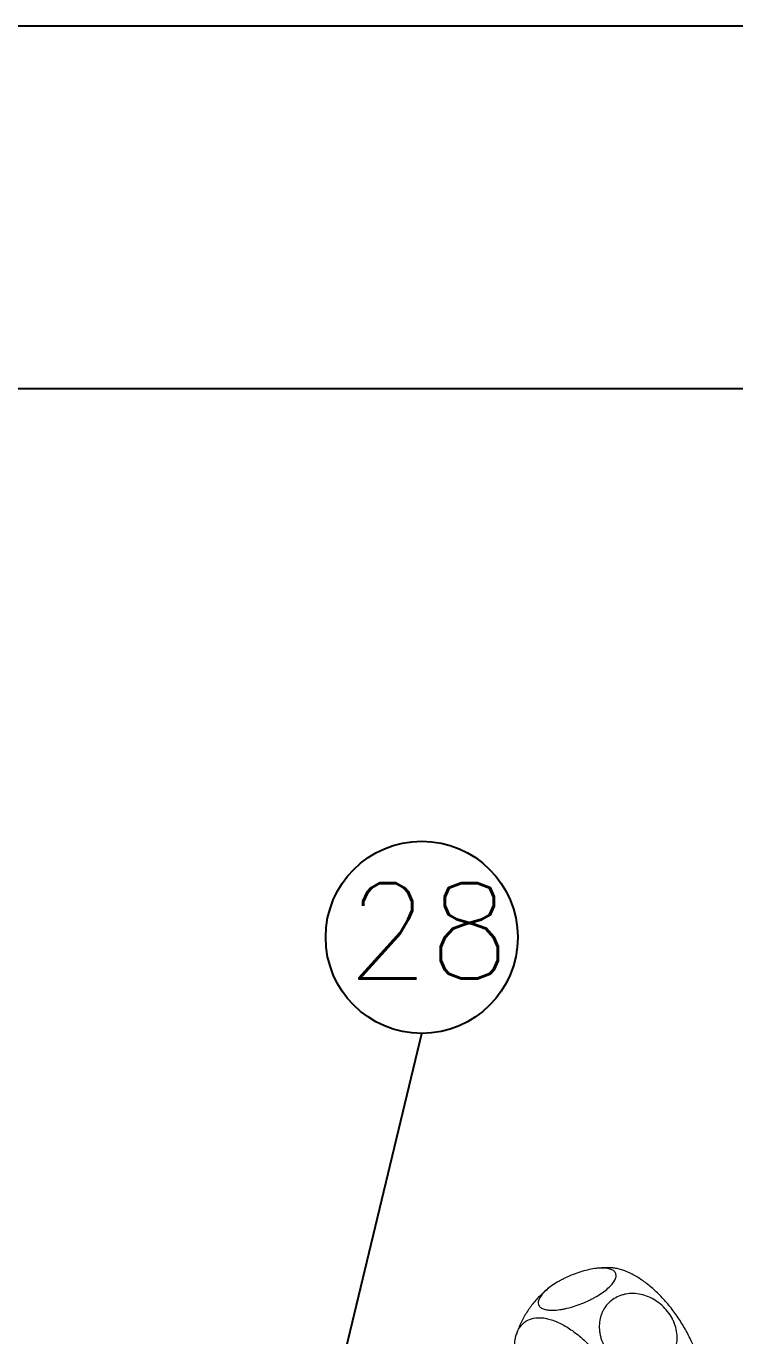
# Model space of a CAD drawing. Extents: x 7948 to 8542, y -4601 to -4181.
# Drawn here: x 8415.9 to 8453.1, y -4249.9 to -4181.2 of the extents above; entities that cross this region are included whole.
import ezdxf

# ---------------------------------------------------------------- set-up
doc = ezdxf.new("R2010")
doc.units = 0
doc.header["$LTSCALE"] = 7
doc.header["$MEASUREMENT"] = 0
doc.layers.get('0').update_dxf_attribs({"color": 2, "linetype": 'CONTINUOUS'})
for name, color, linetype in [('D', 2, 'CONTINUOUS'), ('Layer 1', 7, 'CONTINUOUS'), ('TXT', 4, 'CONTINUOUS')]:
    doc.layers.add(name, color=color, linetype=linetype)
doc.styles.add('ROMANS', font='romans')
doc.styles.add('STYLE', font='romans.shx', dxfattribs={"bigfont": 'whgtxt.shx'})
doc.dimstyles.new('A-3', dxfattribs={"dimscale": 0, "dimtxt": 2.8, "dimasz": 2, "dimexe": 0.7, "dimexo": 0.5, "dimgap": 1, "dimtad": 1, "dimdec": 4, "dimdsep": 46, "dimtxsty": 'ROMANS', "dimcen": 0, "dimclrd": 3, "dimclre": 3, "dimclrt": 2, "dimadec": 4, "dimazin": 2, "dimtfac": 1, "dimtdec": 4, "dimtmove": 0, "dimatfit": 0, "dimfxl": 0, "dimarcsym": 0})

# ---------------------------------------------------------------- blocks, each defined once
blk = doc.blocks.new('BORDER')
blk.add_line((1, 1), (0, 1))
blk = doc.blocks.new('A$C324A5E52')
at = {"lineweight": 0}
for p, q in [((190.37, 132.73), (190.23, 132.71)), ((191.85, 132.8), (191.55, 132.8)), ((185.49, 130.76), (185.47, 130.75)), ((182, 125.88), (181.97, 125.81))]:
    blk.add_line(p, q, dxfattribs=at)
for points, knots in [([(191.02, 130.21), (190.82, 130.06), (190.6, 129.92), (190.26, 129.72), (190.14, 129.65), (189.89, 129.52), (189.76, 129.46), (189.38, 129.27), (189.12, 129.16), (188.59, 128.95), (188.32, 128.85), (187.79, 128.68), (187.53, 128.61), (187.14, 128.51), (187.01, 128.49), (186.76, 128.44), (186.64, 128.42), (186.28, 128.37), (186.05, 128.35), (185.63, 128.34), (185.43, 128.35), (185.08, 128.39), (184.93, 128.43), (184.66, 128.53), (184.55, 128.59), (184.43, 128.71), (184.39, 128.75), (184.33, 128.83), (184.31, 128.88), (184.26, 129.03), (184.25, 129.14), (184.29, 129.37), (184.33, 129.5), (184.44, 129.69), (184.48, 129.76), (184.58, 129.9), (184.63, 129.97), (184.81, 130.18), (184.95, 130.32), (185.28, 130.61), (185.47, 130.76), (185.87, 131.04), (186.09, 131.18), (186.44, 131.39), (186.56, 131.46), (186.8, 131.59), (186.93, 131.65), (187.31, 131.83), (187.57, 131.95), (188.1, 132.16), (188.37, 132.26), (188.9, 132.43), (189.17, 132.5), (189.69, 132.62), (189.94, 132.67), (190.41, 132.74), (190.64, 132.76), (191.07, 132.77), (191.26, 132.76), (191.61, 132.72), (191.77, 132.68), (191.97, 132.61), (192.03, 132.58), (192.14, 132.51), (192.18, 132.48), (192.31, 132.37), (192.37, 132.28), (192.44, 132.08), (192.45, 131.97), (192.41, 131.74), (192.36, 131.61), (192.26, 131.42), (192.21, 131.35), (192.12, 131.21), (192.07, 131.14), (191.89, 130.93), (191.74, 130.79), (191.41, 130.5), (191.23, 130.35), (191.02, 130.21)], [0, 0, 0, 0, 0.03125, 0.03125, 0.046875, 0.046875, 0.0625, 0.0625, 0.09375, 0.09375, 0.125, 0.125, 0.15625, 0.15625, 0.171875, 0.171875, 0.1875, 0.1875, 0.21875, 0.21875, 0.25, 0.25, 0.28125, 0.28125, 0.3125, 0.3125, 0.328125, 0.328125, 0.34375, 0.34375, 0.375, 0.375, 0.40625, 0.40625, 0.421875, 0.421875, 0.4375, 0.4375, 0.46875, 0.46875, 0.5, 0.5, 0.53125, 0.53125, 0.546875, 0.546875, 0.5625, 0.5625, 0.59375, 0.59375, 0.625, 0.625, 0.65625, 0.65625, 0.6875, 0.6875, 0.71875, 0.71875, 0.75, 0.75, 0.78125, 0.78125, 0.796875, 0.796875, 0.8125, 0.8125, 0.84375, 0.84375, 0.875, 0.875, 0.90625, 0.90625, 0.921875, 0.921875, 0.9375, 0.9375, 0.96875, 0.96875, 1, 1, 1, 1]), ([(191.55, 132.8), (191.33, 132.8), (191.02, 132.79), (190.66, 132.76), (190.51, 132.75), (190.45, 132.74)], [0, 0, 0, 0, 0.597062, 0.837426, 1, 1, 1, 1]), ([(201.13, 119.66), (201.15, 119.71), (201.22, 119.9), (201.28, 120.25), (201.34, 120.72), (201.34, 121.24), (201.3, 121.77), (201.22, 122.34), (201.1, 122.92), (200.94, 123.53), (200.73, 124.14), (200.49, 124.77), (200.21, 125.39), (199.89, 126.02), (199.54, 126.65), (199.16, 127.26), (198.76, 127.86), (198.32, 128.44), (197.87, 129), (197.4, 129.54), (196.91, 130.04), (196.41, 130.51), (195.9, 130.95), (195.39, 131.34), (194.88, 131.69), (194.37, 132), (193.86, 132.26), (193.37, 132.47), (192.89, 132.63), (192.42, 132.74), (192.07, 132.79), (191.89, 132.79), (191.85, 132.79)], [0, 0, 0, 0, 0.014313, 0.048633, 0.083194, 0.118126, 0.153567, 0.187888, 0.222511, 0.257381, 0.292822, 0.327142, 0.361765, 0.396635, 0.432077, 0.466397, 0.50102, 0.53589, 0.571331, 0.605528, 0.640212, 0.675144, 0.710586, 0.744906, 0.779467, 0.814399, 0.84984, 0.884161, 0.918784, 0.953653, 0.989095, 1, 1, 1, 1]), ([(185.32, 130.64), (185.28, 130.61), (185.08, 130.45), (184.74, 130.15), (184.3, 129.73), (183.89, 129.27), (183.5, 128.79), (183.15, 128.28), (182.82, 127.75), (182.52, 127.2), (182.27, 126.63), (182.1, 126.21), (182.03, 125.98), (182.02, 125.95)], [0, 0, 0, 0, 0.0255479, 0.1297064, 0.2346576, 0.3402919, 0.4465178, 0.5532584, 0.6604497, 0.7680382, 0.8759797, 0.9842379, 1, 1, 1, 1]), ([(197.44, 122.58), (197.23, 122.44), (197.02, 122.32), (196.67, 122.17), (196.55, 122.13), (196.3, 122.06), (196.18, 122.03), (195.8, 121.96), (195.54, 121.94), (195.01, 121.95), (194.73, 121.99), (194.2, 122.1), (193.94, 122.18), (193.55, 122.35), (193.42, 122.41), (193.17, 122.54), (193.05, 122.61), (192.69, 122.84), (192.46, 123.01), (192.04, 123.4), (191.85, 123.61), (191.5, 124.06), (191.34, 124.3), (191.08, 124.8), (190.97, 125.05), (190.84, 125.45), (190.8, 125.58), (190.74, 125.85), (190.72, 125.98), (190.67, 126.38), (190.66, 126.64), (190.7, 127.17), (190.75, 127.42), (190.85, 127.78), (190.89, 127.9), (190.99, 128.14), (191.04, 128.25), (191.22, 128.58), (191.37, 128.78), (191.69, 129.15), (191.88, 129.31), (192.28, 129.6), (192.5, 129.72), (192.85, 129.87), (192.97, 129.91), (193.22, 129.98), (193.34, 130.01), (193.72, 130.08), (193.98, 130.1), (194.52, 130.09), (194.78, 130.06), (195.32, 129.94), (195.58, 129.86), (196.1, 129.64), (196.35, 129.51), (196.83, 129.2), (197.06, 129.03), (197.48, 128.64), (197.67, 128.44), (198.03, 127.98), (198.18, 127.74), (198.38, 127.37), (198.44, 127.25), (198.55, 126.99), (198.6, 126.86), (198.72, 126.46), (198.78, 126.2), (198.85, 125.67), (198.86, 125.4), (198.82, 124.88), (198.78, 124.63), (198.67, 124.26), (198.63, 124.14), (198.53, 123.91), (198.48, 123.79), (198.3, 123.47), (198.16, 123.26), (197.83, 122.89), (197.64, 122.73), (197.44, 122.58)], [0, 0, 0, 0, 0.03125, 0.03125, 0.046875, 0.046875, 0.0625, 0.0625, 0.09375, 0.09375, 0.125, 0.125, 0.15625, 0.15625, 0.171875, 0.171875, 0.1875, 0.1875, 0.21875, 0.21875, 0.25, 0.25, 0.28125, 0.28125, 0.3125, 0.3125, 0.328125, 0.328125, 0.34375, 0.34375, 0.375, 0.375, 0.40625, 0.40625, 0.421875, 0.421875, 0.4375, 0.4375, 0.46875, 0.46875, 0.5, 0.5, 0.53125, 0.53125, 0.546875, 0.546875, 0.5625, 0.5625, 0.59375, 0.59375, 0.625, 0.625, 0.65625, 0.65625, 0.6875, 0.6875, 0.71875, 0.71875, 0.75, 0.75, 0.78125, 0.78125, 0.796875, 0.796875, 0.8125, 0.8125, 0.84375, 0.84375, 0.875, 0.875, 0.90625, 0.90625, 0.921875, 0.921875, 0.9375, 0.9375, 0.96875, 0.96875, 1, 1, 1, 1]), ([(181.78, 124.18), (181.77, 124.26), (181.77, 124.33), (181.77, 124.61), (181.78, 124.8), (181.82, 125.17), (181.85, 125.35), (181.97, 125.85), (182.08, 126.15), (182.31, 126.54), (182.4, 126.66), (182.58, 126.88), (182.69, 126.98), (183.02, 127.24), (183.27, 127.37), (183.83, 127.54), (184.14, 127.57), (184.64, 127.55), (184.81, 127.54), (185.16, 127.48), (185.34, 127.43), (185.89, 127.27), (186.27, 127.12), (187.05, 126.72), (187.45, 126.48), (188.25, 125.92), (188.64, 125.6), (189.23, 125.07), (189.43, 124.88), (189.81, 124.5), (190.18, 124.1), (190.54, 123.68), (190.89, 123.24), (191.06, 123.02), (191.56, 122.33), (191.87, 121.86), (192.29, 121.14), (192.42, 120.9), (192.68, 120.41), (192.8, 120.17), (193.13, 119.44), (193.31, 118.96), (193.54, 118.24), (193.61, 118), (193.73, 117.54), (193.78, 117.31), (193.89, 116.65), (193.93, 116.22), (193.93, 115.62), (193.92, 115.43), (193.89, 115.06), (193.83, 114.71), (193.73, 114.39), (193.62, 114.09), (193.55, 113.95), (193.32, 113.56), (193.13, 113.34), (192.69, 112.99), (192.44, 112.86), (191.88, 112.7), (191.57, 112.66), (191.07, 112.68), (190.9, 112.7), (190.55, 112.76), (190.37, 112.8), (190.06, 112.89), (189.92, 112.93), (189.79, 112.98)], [1.2438572, 1.2438572, 1.2438572, 1.2438572, 1.25, 1.25, 1.265625, 1.265625, 1.28125, 1.28125, 1.3125, 1.3125, 1.328125, 1.328125, 1.34375, 1.34375, 1.375, 1.375, 1.40625, 1.40625, 1.421875, 1.421875, 1.4375, 1.4375, 1.46875, 1.46875, 1.5, 1.5, 1.53125, 1.53125, 1.546875, 1.546875, 1.5625, 1.578125, 1.578125, 1.59375, 1.59375, 1.625, 1.625, 1.640625, 1.640625, 1.65625, 1.65625, 1.6875, 1.6875, 1.703125, 1.703125, 1.71875, 1.71875, 1.75, 1.75, 1.765625, 1.765625, 1.78125, 1.796875, 1.796875, 1.8125, 1.8125, 1.84375, 1.84375, 1.875, 1.875, 1.90625, 1.90625, 1.921875, 1.921875, 1.9375, 1.9375, 1.9485763, 1.9485763, 1.9485763, 1.9485763])]:
    blk.add_open_spline(points, degree=3, knots=knots, dxfattribs=at)

msp = doc.modelspace()

# ---------------------------------------------------------------- linework, layer by layer
at = {"layer": 'D'}
msp.add_circle((8436.6422, -4228.99794), 5.04025, dxfattribs=at)
at = {"layer": 'TXT'}
msp.add_line((7973.9229, -4200.20045), (8527.9229, -4200.20045), dxfattribs=at)

# ---------------------------------------------------------------- block references
at = {"xscale": 594, "yscale": 420, "zscale": 594}
msp.add_blockref('BORDER', (7947.9229, -4601.20045), dxfattribs=at)
at = {"layer": 'Layer 1', "xscale": 0.5, "yscale": 0.5, "zscale": 0.5}
msp.add_blockref('A$C324A5E52', (8350.63026, -4312.73326), dxfattribs=at)

# ---------------------------------------------------------------- texts
at = {"color": 2, "linetype": 'Continuous', "insert": (8432.71735, -4226.15886), "char_height": 5, "attachment_point": 1, "style": 'STYLE'}
msp.add_mtext('28', dxfattribs=at)

# ---------------------------------------------------------------- leaders
msp.add_leader([(8431.14663, -4256.94913), (8436.6422, -4234.03819)], dimstyle='A-3', override={"dimscale": 1, "dimasz": 3, "dimtad": 0, "dimclrd": 256, "dimarcsym": 1})

doc.saveas('drawing.dxf')
